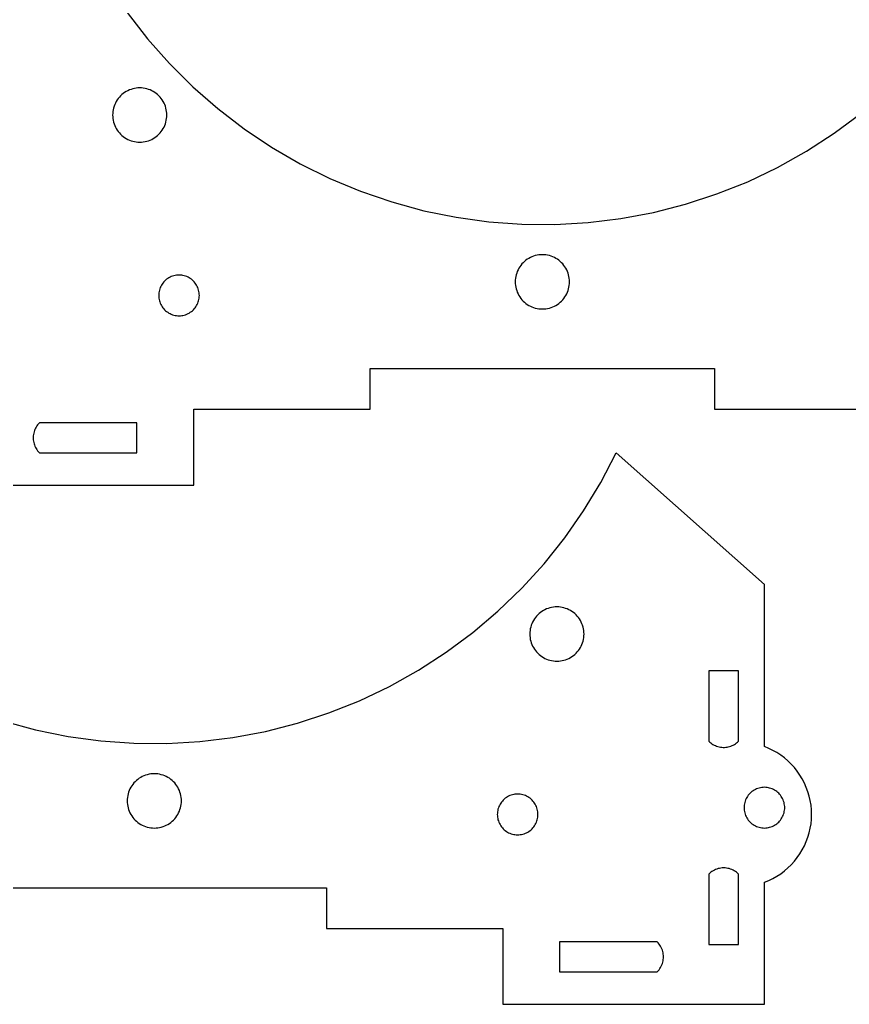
# Model space of a CAD drawing. Extents: x -403 to 403, y -278 to 278.
# Drawn here: x 60.1 to 121.3, y -182.4 to -109.8 of the extents above; entities that cross this region are included whole.
import ezdxf

# ---------------------------------------------------------------- set-up
doc = ezdxf.new("R2010")
doc.units = 0
doc.layers.get('0').update_dxf_attribs({"linetype": 'CONTINUOUS'})

msp = doc.modelspace()

# ---------------------------------------------------------------- linework, layer by layer
for p, q in [((68.019, -109.314), (69.513, -111.245)), ((69.513, -111.245), (71.128, -113.075)), ((71.128, -113.075), (72.858, -114.798)), ((67.617, -115.37), (67.521, -115.459)), ((67.718, -115.287), (67.617, -115.37)), ((67.824, -115.211), (67.718, -115.287)), ((67.936, -115.142), (67.824, -115.211)), ((68.051, -115.08), (67.936, -115.142)), ((68.17, -115.026), (68.051, -115.08)), ((68.293, -114.98), (68.17, -115.026)), ((68.418, -114.942), (68.293, -114.98)), ((68.545, -114.912), (68.418, -114.942)), ((68.674, -114.891), (68.545, -114.912)), ((68.805, -114.878), (68.674, -114.891)), ((68.936, -114.874), (68.805, -114.878)), ((69.066, -114.878), (68.936, -114.874)), ((69.197, -114.891), (69.066, -114.878)), ((69.326, -114.912), (69.197, -114.891)), ((69.453, -114.942), (69.326, -114.912)), ((69.578, -114.98), (69.453, -114.942)), ((69.701, -115.026), (69.578, -114.98)), ((69.82, -115.08), (69.701, -115.026)), ((69.936, -115.142), (69.82, -115.08)), ((70.047, -115.211), (69.936, -115.142)), ((70.153, -115.287), (70.047, -115.211)), ((70.254, -115.37), (70.153, -115.287)), ((70.35, -115.459), (70.254, -115.37)), ((72.858, -114.798), (74.696, -116.405)), ((67.088, -116.108), (67.042, -116.231)), ((67.142, -115.989), (67.088, -116.108)), ((67.203, -115.874), (67.142, -115.989)), ((67.273, -115.762), (67.203, -115.874)), ((67.349, -115.656), (67.273, -115.762)), ((67.432, -115.555), (67.349, -115.656)), ((67.521, -115.459), (67.432, -115.555)), ((70.439, -115.555), (70.35, -115.459)), ((70.522, -115.656), (70.439, -115.555)), ((70.598, -115.762), (70.522, -115.656)), ((70.668, -115.874), (70.598, -115.762)), ((70.729, -115.989), (70.668, -115.874)), ((70.783, -116.108), (70.729, -115.989)), ((70.829, -116.231), (70.783, -116.108)), ((66.94, -116.743), (66.936, -116.874)), ((66.936, -116.874), (66.94, -117.004)), ((66.953, -116.613), (66.94, -116.743)), ((66.974, -116.483), (66.953, -116.613)), ((67.004, -116.356), (66.974, -116.483)), ((67.042, -116.231), (67.004, -116.356)), ((70.867, -116.356), (70.829, -116.231)), ((70.897, -116.483), (70.867, -116.356)), ((70.918, -116.613), (70.897, -116.483)), ((70.931, -116.743), (70.918, -116.613)), ((70.936, -116.874), (70.931, -116.743)), ((70.931, -117.004), (70.936, -116.874)), ((74.696, -116.405), (76.634, -117.89)), ((120.163, -118.222), (122.123, -116.767)), ((66.94, -117.004), (66.953, -117.135)), ((66.953, -117.135), (66.974, -117.264)), ((66.974, -117.264), (67.004, -117.391)), ((67.004, -117.391), (67.042, -117.516)), ((67.042, -117.516), (67.088, -117.639)), ((70.783, -117.639), (70.829, -117.516)), ((70.829, -117.516), (70.867, -117.391)), ((70.867, -117.391), (70.897, -117.264)), ((70.897, -117.264), (70.918, -117.135)), ((70.918, -117.135), (70.931, -117.004)), ((67.088, -117.639), (67.142, -117.758)), ((67.142, -117.758), (67.203, -117.874)), ((67.203, -117.874), (67.273, -117.985)), ((67.273, -117.985), (67.349, -118.091)), ((67.349, -118.091), (67.432, -118.192)), ((67.432, -118.192), (67.521, -118.288)), ((67.521, -118.288), (67.617, -118.377)), ((70.254, -118.377), (70.35, -118.288)), ((70.35, -118.288), (70.439, -118.192)), ((70.439, -118.192), (70.522, -118.091)), ((70.522, -118.091), (70.598, -117.985)), ((70.598, -117.985), (70.668, -117.874)), ((70.668, -117.874), (70.729, -117.758)), ((70.729, -117.758), (70.783, -117.639)), ((76.634, -117.89), (78.663, -119.246)), ((118.113, -119.547), (120.163, -118.222)), ((67.617, -118.377), (67.718, -118.46)), ((67.718, -118.46), (67.824, -118.537)), ((67.824, -118.537), (67.936, -118.606)), ((67.936, -118.606), (68.051, -118.667)), ((68.051, -118.667), (68.17, -118.721)), ((68.17, -118.721), (68.293, -118.767)), ((68.293, -118.767), (68.418, -118.805)), ((68.418, -118.805), (68.545, -118.835)), ((68.545, -118.835), (68.674, -118.856)), ((68.674, -118.856), (68.805, -118.869)), ((68.805, -118.869), (68.936, -118.874)), ((68.936, -118.874), (69.066, -118.869)), ((69.066, -118.869), (69.197, -118.856)), ((69.197, -118.856), (69.326, -118.835)), ((69.326, -118.835), (69.453, -118.805)), ((69.453, -118.805), (69.578, -118.767)), ((69.578, -118.767), (69.701, -118.721)), ((69.701, -118.721), (69.82, -118.667)), ((69.82, -118.667), (69.936, -118.606)), ((69.936, -118.606), (70.047, -118.537)), ((70.047, -118.537), (70.153, -118.46)), ((70.153, -118.46), (70.254, -118.377)), ((78.663, -119.246), (80.776, -120.469)), ((115.982, -120.738), (118.113, -119.547)), ((80.776, -120.469), (82.963, -121.553)), ((113.778, -121.788), (115.982, -120.738)), ((82.963, -121.553), (85.216, -122.493)), ((111.511, -122.694), (113.778, -121.788)), ((85.216, -122.493), (87.525, -123.286)), ((109.191, -123.451), (111.511, -122.694)), ((87.525, -123.286), (89.88, -123.928)), ((89.88, -123.928), (92.272, -124.417)), ((104.427, -124.509), (106.826, -124.057)), ((106.826, -124.057), (109.191, -123.451)), ((92.272, -124.417), (94.691, -124.75)), ((94.691, -124.75), (97.125, -124.926)), ((99.566, -124.945), (102.004, -124.806)), ((102.004, -124.806), (104.427, -124.509)), ((97.125, -124.926), (99.566, -124.945)), ((97.22, -127.761), (97.13, -127.856)), ((97.315, -127.671), (97.22, -127.761)), ((97.416, -127.588), (97.315, -127.671)), ((97.523, -127.512), (97.416, -127.588)), ((97.634, -127.443), (97.523, -127.512)), ((97.749, -127.381), (97.634, -127.443)), ((97.869, -127.327), (97.749, -127.381)), ((97.991, -127.281), (97.869, -127.327)), ((98.116, -127.243), (97.991, -127.281)), ((98.244, -127.214), (98.116, -127.243)), ((98.373, -127.192), (98.244, -127.214)), ((98.503, -127.179), (98.373, -127.192)), ((98.634, -127.175), (98.503, -127.179)), ((98.765, -127.179), (98.634, -127.175)), ((98.895, -127.192), (98.765, -127.179)), ((99.024, -127.214), (98.895, -127.192)), ((99.152, -127.243), (99.024, -127.214)), ((99.277, -127.281), (99.152, -127.243)), ((99.399, -127.327), (99.277, -127.281)), ((99.519, -127.381), (99.399, -127.327)), ((99.634, -127.443), (99.519, -127.381)), ((99.745, -127.512), (99.634, -127.443)), ((99.852, -127.588), (99.745, -127.512)), ((99.953, -127.671), (99.852, -127.588)), ((100.048, -127.761), (99.953, -127.671)), ((100.138, -127.856), (100.048, -127.761)), ((96.786, -128.41), (96.74, -128.532)), ((96.84, -128.291), (96.786, -128.41)), ((96.902, -128.175), (96.84, -128.291)), ((96.971, -128.064), (96.902, -128.175)), ((97.047, -127.958), (96.971, -128.064)), ((97.13, -127.856), (97.047, -127.958)), ((100.221, -127.958), (100.138, -127.856)), ((100.297, -128.064), (100.221, -127.958)), ((100.366, -128.175), (100.297, -128.064)), ((100.428, -128.291), (100.366, -128.175)), ((100.482, -128.41), (100.428, -128.291)), ((100.528, -128.532), (100.482, -128.41)), ((70.706, -129.186), (70.644, -129.262)), ((70.773, -129.114), (70.706, -129.186)), ((70.845, -129.047), (70.773, -129.114)), ((70.921, -128.985), (70.845, -129.047)), ((71.001, -128.928), (70.921, -128.985)), ((71.084, -128.876), (71.001, -128.928)), ((71.171, -128.83), (71.084, -128.876)), ((71.26, -128.789), (71.171, -128.83)), ((71.352, -128.755), (71.26, -128.789)), ((71.446, -128.726), (71.352, -128.755)), ((71.541, -128.704), (71.446, -128.726)), ((71.638, -128.688), (71.541, -128.704)), ((71.736, -128.678), (71.638, -128.688)), ((71.834, -128.675), (71.736, -128.678)), ((71.932, -128.678), (71.834, -128.675)), ((72.03, -128.688), (71.932, -128.678)), ((72.127, -128.704), (72.03, -128.688)), ((72.222, -128.726), (72.127, -128.704)), ((72.316, -128.755), (72.222, -128.726)), ((72.408, -128.789), (72.316, -128.755)), ((72.497, -128.83), (72.408, -128.789)), ((72.584, -128.876), (72.497, -128.83)), ((72.667, -128.928), (72.584, -128.876)), ((72.747, -128.985), (72.667, -128.928)), ((72.823, -129.047), (72.747, -128.985)), ((72.895, -129.114), (72.823, -129.047)), ((72.962, -129.186), (72.895, -129.114)), ((73.024, -129.262), (72.962, -129.186)), ((96.638, -129.044), (96.634, -129.175)), ((96.634, -129.175), (96.638, -129.306)), ((96.651, -128.914), (96.638, -129.044)), ((96.672, -128.785), (96.651, -128.914)), ((96.702, -128.657), (96.672, -128.785)), ((96.74, -128.532), (96.702, -128.657)), ((100.566, -128.657), (100.528, -128.532)), ((100.596, -128.785), (100.566, -128.657)), ((100.617, -128.914), (100.596, -128.785)), ((100.63, -129.044), (100.617, -128.914)), ((100.634, -129.175), (100.63, -129.044)), ((100.63, -129.306), (100.634, -129.175)), ((70.363, -129.882), (70.347, -129.979)), ((70.385, -129.787), (70.363, -129.882)), ((70.414, -129.693), (70.385, -129.787)), ((70.448, -129.601), (70.414, -129.693)), ((70.489, -129.512), (70.448, -129.601)), ((70.535, -129.425), (70.489, -129.512)), ((70.587, -129.342), (70.535, -129.425)), ((70.644, -129.262), (70.587, -129.342)), ((73.081, -129.342), (73.024, -129.262)), ((73.133, -129.425), (73.081, -129.342)), ((73.179, -129.512), (73.133, -129.425)), ((73.22, -129.601), (73.179, -129.512)), ((73.254, -129.693), (73.22, -129.601)), ((73.283, -129.787), (73.254, -129.693)), ((73.305, -129.882), (73.283, -129.787)), ((73.321, -129.979), (73.305, -129.882)), ((96.638, -129.306), (96.651, -129.436)), ((96.651, -129.436), (96.672, -129.565)), ((96.672, -129.565), (96.702, -129.693)), ((96.702, -129.693), (96.74, -129.818)), ((96.74, -129.818), (96.786, -129.94)), ((96.786, -129.94), (96.84, -130.06)), ((100.428, -130.06), (100.482, -129.94)), ((100.482, -129.94), (100.528, -129.818)), ((100.528, -129.818), (100.566, -129.693)), ((100.566, -129.693), (100.596, -129.565)), ((100.596, -129.565), (100.617, -129.436)), ((100.617, -129.436), (100.63, -129.306)), ((70.337, -130.077), (70.334, -130.175)), ((70.334, -130.175), (70.337, -130.273)), ((70.347, -129.979), (70.337, -130.077)), ((70.337, -130.273), (70.347, -130.371)), ((70.347, -130.371), (70.363, -130.468)), ((70.363, -130.468), (70.385, -130.563)), ((70.385, -130.563), (70.414, -130.657)), ((70.414, -130.657), (70.448, -130.749)), ((73.22, -130.749), (73.254, -130.657)), ((73.254, -130.657), (73.283, -130.563)), ((73.283, -130.563), (73.305, -130.468)), ((73.305, -130.468), (73.321, -130.371)), ((73.331, -130.077), (73.321, -129.979)), ((73.321, -130.371), (73.331, -130.273)), ((73.334, -130.175), (73.331, -130.077)), ((73.331, -130.273), (73.334, -130.175)), ((96.84, -130.06), (96.902, -130.175)), ((96.902, -130.175), (96.971, -130.286)), ((96.971, -130.286), (97.047, -130.393)), ((97.047, -130.393), (97.13, -130.494)), ((97.13, -130.494), (97.22, -130.589)), ((97.22, -130.589), (97.315, -130.679)), ((97.315, -130.679), (97.416, -130.762)), ((99.852, -130.762), (99.953, -130.679)), ((99.953, -130.679), (100.048, -130.589)), ((100.048, -130.589), (100.138, -130.494)), ((100.138, -130.494), (100.221, -130.393)), ((100.221, -130.393), (100.297, -130.286)), ((100.297, -130.286), (100.366, -130.175)), ((100.366, -130.175), (100.428, -130.06)), ((70.448, -130.749), (70.489, -130.839)), ((70.489, -130.839), (70.535, -130.925)), ((70.535, -130.925), (70.587, -131.008)), ((70.587, -131.008), (70.644, -131.088)), ((70.644, -131.088), (70.706, -131.164)), ((70.706, -131.164), (70.773, -131.236)), ((70.773, -131.236), (70.845, -131.303)), ((70.845, -131.303), (70.921, -131.365)), ((70.921, -131.365), (71.001, -131.422)), ((72.667, -131.422), (72.747, -131.365)), ((72.747, -131.365), (72.823, -131.303)), ((72.823, -131.303), (72.895, -131.236)), ((72.895, -131.236), (72.962, -131.164)), ((72.962, -131.164), (73.024, -131.088)), ((73.024, -131.088), (73.081, -131.008)), ((73.081, -131.008), (73.133, -130.925)), ((73.133, -130.925), (73.179, -130.839)), ((73.179, -130.839), (73.22, -130.749)), ((97.416, -130.762), (97.523, -130.838)), ((97.523, -130.838), (97.634, -130.907)), ((97.634, -130.907), (97.749, -130.969)), ((97.749, -130.969), (97.869, -131.023)), ((97.869, -131.023), (97.991, -131.069)), ((97.991, -131.069), (98.116, -131.107)), ((98.116, -131.107), (98.244, -131.137)), ((98.244, -131.137), (98.373, -131.158)), ((98.373, -131.158), (98.503, -131.171)), ((98.503, -131.171), (98.634, -131.175)), ((98.634, -131.175), (98.765, -131.171)), ((98.765, -131.171), (98.895, -131.158)), ((98.895, -131.158), (99.024, -131.137)), ((99.024, -131.137), (99.152, -131.107)), ((99.152, -131.107), (99.277, -131.069)), ((99.277, -131.069), (99.399, -131.023)), ((99.399, -131.023), (99.519, -130.969)), ((99.519, -130.969), (99.634, -130.907)), ((99.634, -130.907), (99.745, -130.838)), ((99.745, -130.838), (99.852, -130.762)), ((71.001, -131.422), (71.084, -131.474)), ((71.084, -131.474), (71.171, -131.52)), ((71.171, -131.52), (71.26, -131.561)), ((71.26, -131.561), (71.352, -131.595)), ((71.352, -131.595), (71.446, -131.624)), ((71.446, -131.624), (71.541, -131.646)), ((71.541, -131.646), (71.638, -131.662)), ((71.638, -131.662), (71.736, -131.672)), ((71.736, -131.672), (71.834, -131.675)), ((71.834, -131.675), (71.932, -131.672)), ((71.932, -131.672), (72.03, -131.662)), ((72.03, -131.662), (72.127, -131.646)), ((72.127, -131.646), (72.222, -131.624)), ((72.222, -131.624), (72.316, -131.595)), ((72.316, -131.595), (72.408, -131.561)), ((72.408, -131.561), (72.497, -131.52)), ((72.497, -131.52), (72.584, -131.474)), ((72.584, -131.474), (72.667, -131.422)), ((85.934, -135.575), (111.334, -135.575)), ((85.934, -138.575), (85.934, -135.575)), ((111.334, -135.575), (111.334, -138.575)), ((72.934, -138.575), (85.934, -138.575)), ((72.934, -144.175), (72.934, -138.575)), ((111.334, -138.575), (124.334, -138.575)), ((61.206, -140.057), (61.17, -140.148)), ((61.248, -139.969), (61.206, -140.057)), ((61.295, -139.883), (61.248, -139.969)), ((61.347, -139.801), (61.295, -139.883)), ((61.405, -139.722), (61.347, -139.801)), ((61.467, -139.646), (61.405, -139.722)), ((61.534, -139.575), (61.467, -139.646)), ((68.734, -139.575), (61.534, -139.575)), ((68.734, -141.775), (68.734, -139.575)), ((61.085, -140.529), (61.079, -140.626)), ((61.079, -140.626), (61.079, -140.724)), ((61.079, -140.724), (61.085, -140.821)), ((61.098, -140.432), (61.085, -140.529)), ((61.085, -140.821), (61.098, -140.918)), ((61.116, -140.336), (61.098, -140.432)), ((61.14, -140.241), (61.116, -140.336)), ((61.17, -140.148), (61.14, -140.241)), ((61.098, -140.918), (61.116, -141.014)), ((61.116, -141.014), (61.14, -141.109)), ((61.14, -141.109), (61.17, -141.202)), ((61.17, -141.202), (61.206, -141.293)), ((61.206, -141.293), (61.248, -141.381)), ((61.248, -141.381), (61.295, -141.467)), ((61.295, -141.467), (61.347, -141.549)), ((61.347, -141.549), (61.405, -141.629)), ((61.405, -141.629), (61.467, -141.704)), ((61.467, -141.704), (61.534, -141.775)), ((61.534, -141.775), (68.734, -141.775)), ((102.945, -143.96), (104.072, -141.794)), ((115.01, -151.493), (104.072, -141.794)), ((53.634, -144.175), (72.934, -144.175)), ((101.68, -146.048), (102.945, -143.96)), ((100.284, -148.05), (101.68, -146.048)), ((98.761, -149.958), (100.284, -148.05)), ((97.118, -151.764), (98.761, -149.958)), ((115.01, -163.447), (115.01, -151.493)), ((95.362, -153.459), (97.118, -151.764)), ((99.319, -153.184), (99.191, -153.213)), ((99.448, -153.162), (99.319, -153.184)), ((99.578, -153.149), (99.448, -153.162)), ((99.709, -153.145), (99.578, -153.149)), ((99.84, -153.149), (99.709, -153.145)), ((99.97, -153.162), (99.84, -153.149)), ((100.099, -153.184), (99.97, -153.162)), ((100.227, -153.213), (100.099, -153.184)), ((93.5, -155.038), (95.362, -153.459)), ((98.205, -153.827), (98.122, -153.928)), ((98.295, -153.731), (98.205, -153.827)), ((98.39, -153.642), (98.295, -153.731)), ((98.491, -153.558), (98.39, -153.642)), ((98.598, -153.482), (98.491, -153.558)), ((98.709, -153.413), (98.598, -153.482)), ((98.824, -153.351), (98.709, -153.413)), ((98.944, -153.297), (98.824, -153.351)), ((99.066, -153.251), (98.944, -153.297)), ((99.191, -153.213), (99.066, -153.251)), ((100.352, -153.251), (100.227, -153.213)), ((100.474, -153.297), (100.352, -153.251)), ((100.594, -153.351), (100.474, -153.297)), ((100.709, -153.413), (100.594, -153.351)), ((100.82, -153.482), (100.709, -153.413)), ((100.927, -153.558), (100.82, -153.482)), ((101.028, -153.642), (100.927, -153.558)), ((101.123, -153.731), (101.028, -153.642)), ((101.213, -153.827), (101.123, -153.731)), ((101.296, -153.928), (101.213, -153.827)), ((97.777, -154.628), (97.747, -154.755)), ((97.815, -154.502), (97.777, -154.628)), ((97.861, -154.38), (97.815, -154.502)), ((97.915, -154.261), (97.861, -154.38)), ((97.977, -154.145), (97.915, -154.261)), ((98.046, -154.034), (97.977, -154.145)), ((98.122, -153.928), (98.046, -154.034)), ((101.372, -154.034), (101.296, -153.928)), ((101.441, -154.145), (101.372, -154.034)), ((101.503, -154.261), (101.441, -154.145)), ((101.557, -154.38), (101.503, -154.261)), ((101.603, -154.502), (101.557, -154.38)), ((101.641, -154.628), (101.603, -154.502)), ((101.671, -154.755), (101.641, -154.628)), ((91.54, -156.493), (93.5, -155.038)), ((97.713, -155.014), (97.709, -155.145)), ((97.709, -155.145), (97.713, -155.276)), ((97.726, -154.884), (97.713, -155.014)), ((97.713, -155.276), (97.726, -155.406)), ((97.747, -154.755), (97.726, -154.884)), ((101.692, -154.884), (101.671, -154.755)), ((101.705, -155.014), (101.692, -154.884)), ((101.692, -155.406), (101.705, -155.276)), ((101.709, -155.145), (101.705, -155.014)), ((101.705, -155.276), (101.709, -155.145)), ((97.726, -155.406), (97.747, -155.535)), ((97.747, -155.535), (97.777, -155.663)), ((97.777, -155.663), (97.815, -155.788)), ((97.815, -155.788), (97.861, -155.911)), ((97.861, -155.911), (97.915, -156.03)), ((97.915, -156.03), (97.977, -156.145)), ((101.441, -156.145), (101.503, -156.03)), ((101.503, -156.03), (101.557, -155.911)), ((101.557, -155.911), (101.603, -155.788)), ((101.603, -155.788), (101.641, -155.663)), ((101.641, -155.663), (101.671, -155.535)), ((101.671, -155.535), (101.692, -155.406)), ((89.49, -157.819), (91.54, -156.493)), ((97.977, -156.145), (98.046, -156.256)), ((98.046, -156.256), (98.122, -156.363)), ((98.122, -156.363), (98.205, -156.464)), ((98.205, -156.464), (98.295, -156.559)), ((98.295, -156.559), (98.39, -156.649)), ((98.39, -156.649), (98.491, -156.732)), ((98.491, -156.732), (98.598, -156.808)), ((98.598, -156.808), (98.709, -156.877)), ((100.709, -156.877), (100.82, -156.808)), ((100.82, -156.808), (100.927, -156.732)), ((100.927, -156.732), (101.028, -156.649)), ((101.028, -156.649), (101.123, -156.559)), ((101.123, -156.559), (101.213, -156.464)), ((101.213, -156.464), (101.296, -156.363)), ((101.296, -156.363), (101.372, -156.256)), ((101.372, -156.256), (101.441, -156.145)), ((98.709, -156.877), (98.824, -156.939)), ((98.824, -156.939), (98.944, -156.993)), ((98.944, -156.993), (99.066, -157.039)), ((99.066, -157.039), (99.191, -157.077)), ((99.191, -157.077), (99.319, -157.107)), ((99.319, -157.107), (99.448, -157.128)), ((99.448, -157.128), (99.578, -157.141)), ((99.578, -157.141), (99.709, -157.145)), ((99.709, -157.145), (99.84, -157.141)), ((99.84, -157.141), (99.97, -157.128)), ((99.97, -157.128), (100.099, -157.107)), ((100.099, -157.107), (100.227, -157.077)), ((100.227, -157.077), (100.352, -157.039)), ((100.352, -157.039), (100.474, -156.993)), ((100.474, -156.993), (100.594, -156.939)), ((100.594, -156.939), (100.709, -156.877)), ((87.359, -159.009), (89.49, -157.819)), ((113.11, -157.847), (110.91, -157.847)), ((110.91, -157.847), (110.91, -163.047)), ((113.11, -163.047), (113.11, -157.847)), ((85.155, -160.06), (87.359, -159.009)), ((82.888, -160.965), (85.155, -160.06)), ((80.567, -161.723), (82.888, -160.965)), ((58.902, -161.558), (61.257, -162.2)), ((78.202, -162.329), (80.567, -161.723)), ((61.257, -162.2), (63.649, -162.688)), ((75.803, -162.781), (78.202, -162.329)), ((63.649, -162.688), (66.067, -163.021)), ((66.067, -163.021), (68.502, -163.198)), ((68.502, -163.198), (70.943, -163.216)), ((70.943, -163.216), (73.38, -163.077)), ((73.38, -163.077), (75.803, -162.781)), ((110.91, -163.047), (110.982, -163.114)), ((110.982, -163.114), (111.057, -163.176)), ((111.057, -163.176), (111.136, -163.233)), ((111.136, -163.233), (111.219, -163.286)), ((111.219, -163.286), (111.304, -163.333)), ((111.304, -163.333), (111.393, -163.374)), ((112.628, -163.374), (112.717, -163.333)), ((112.717, -163.333), (112.802, -163.286)), ((112.802, -163.286), (112.885, -163.233)), ((112.885, -163.233), (112.964, -163.176)), ((112.964, -163.176), (113.039, -163.114)), ((113.039, -163.114), (113.11, -163.047)), ((111.393, -163.374), (111.484, -163.41)), ((111.484, -163.41), (111.576, -163.441)), ((111.576, -163.441), (111.671, -163.465)), ((111.671, -163.465), (111.767, -163.483)), ((111.767, -163.483), (111.864, -163.495)), ((111.864, -163.495), (111.962, -163.502)), ((111.962, -163.502), (112.059, -163.502)), ((112.059, -163.502), (112.157, -163.495)), ((112.157, -163.495), (112.254, -163.483)), ((112.254, -163.483), (112.35, -163.465)), ((112.35, -163.465), (112.445, -163.441)), ((112.445, -163.441), (112.537, -163.41)), ((112.537, -163.41), (112.628, -163.374)), ((115.327, -163.575), (115.01, -163.447)), ((115.634, -163.724), (115.327, -163.575)), ((115.931, -163.891), (115.634, -163.724)), ((116.217, -164.078), (115.931, -163.891)), ((116.491, -164.282), (116.217, -164.078)), ((116.75, -164.504), (116.491, -164.282)), ((116.995, -164.741), (116.75, -164.504)), ((117.225, -164.994), (116.995, -164.741)), ((69.493, -165.515), (69.368, -165.553)), ((69.62, -165.485), (69.493, -165.515)), ((69.749, -165.464), (69.62, -165.485)), ((69.88, -165.451), (69.749, -165.464)), ((70.01, -165.447), (69.88, -165.451)), ((70.141, -165.451), (70.01, -165.447)), ((70.272, -165.464), (70.141, -165.451)), ((70.401, -165.485), (70.272, -165.464)), ((70.528, -165.515), (70.401, -165.485)), ((70.653, -165.553), (70.528, -165.515)), ((117.437, -165.261), (117.225, -164.994)), ((117.633, -165.541), (117.437, -165.261)), ((68.424, -166.229), (68.348, -166.336)), ((68.507, -166.128), (68.424, -166.229)), ((68.596, -166.033), (68.507, -166.128)), ((68.692, -165.943), (68.596, -166.033)), ((68.793, -165.86), (68.692, -165.943)), ((68.899, -165.784), (68.793, -165.86)), ((69.01, -165.715), (68.899, -165.784)), ((69.126, -165.653), (69.01, -165.715)), ((69.245, -165.599), (69.126, -165.653)), ((69.368, -165.553), (69.245, -165.599)), ((70.776, -165.599), (70.653, -165.553)), ((70.895, -165.653), (70.776, -165.599)), ((71.01, -165.715), (70.895, -165.653)), ((71.122, -165.784), (71.01, -165.715)), ((71.228, -165.86), (71.122, -165.784)), ((71.329, -165.943), (71.228, -165.86)), ((71.425, -166.033), (71.329, -165.943)), ((71.514, -166.128), (71.425, -166.033)), ((71.597, -166.229), (71.514, -166.128)), ((71.673, -166.336), (71.597, -166.229)), ((117.809, -165.833), (117.633, -165.541)), ((117.967, -166.136), (117.809, -165.833)), ((118.105, -166.448), (117.967, -166.136)), ((68.079, -166.929), (68.049, -167.057)), ((68.117, -166.804), (68.079, -166.929)), ((68.163, -166.681), (68.117, -166.804)), ((68.217, -166.562), (68.163, -166.681)), ((68.278, -166.447), (68.217, -166.562)), ((68.348, -166.336), (68.278, -166.447)), ((71.743, -166.447), (71.673, -166.336)), ((71.804, -166.562), (71.743, -166.447)), ((71.858, -166.681), (71.804, -166.562)), ((71.904, -166.804), (71.858, -166.681)), ((71.942, -166.929), (71.904, -166.804)), ((71.972, -167.057), (71.942, -166.929)), ((96.518, -166.976), (96.422, -166.998)), ((96.615, -166.96), (96.518, -166.976)), ((96.712, -166.95), (96.615, -166.96)), ((96.81, -166.947), (96.712, -166.95)), ((96.909, -166.95), (96.81, -166.947)), ((97.006, -166.96), (96.909, -166.95)), ((97.103, -166.976), (97.006, -166.96)), ((97.199, -166.998), (97.103, -166.976)), ((113.883, -166.958), (113.82, -167.034)), ((113.95, -166.886), (113.883, -166.958)), ((114.021, -166.819), (113.95, -166.886)), ((114.097, -166.757), (114.021, -166.819)), ((114.177, -166.7), (114.097, -166.757)), ((114.26, -166.648), (114.177, -166.7)), ((114.347, -166.601), (114.26, -166.648)), ((114.436, -166.561), (114.347, -166.601)), ((114.528, -166.526), (114.436, -166.561)), ((114.622, -166.498), (114.528, -166.526)), ((114.718, -166.476), (114.622, -166.498)), ((114.815, -166.46), (114.718, -166.476)), ((114.912, -166.45), (114.815, -166.46)), ((115.01, -166.447), (114.912, -166.45)), ((115.109, -166.45), (115.01, -166.447)), ((115.206, -166.46), (115.109, -166.45)), ((115.303, -166.476), (115.206, -166.46)), ((115.399, -166.498), (115.303, -166.476)), ((115.493, -166.526), (115.399, -166.498)), ((115.585, -166.561), (115.493, -166.526)), ((115.674, -166.601), (115.585, -166.561)), ((115.76, -166.648), (115.674, -166.601)), ((115.844, -166.7), (115.76, -166.648)), ((115.924, -166.757), (115.844, -166.7)), ((116, -166.819), (115.924, -166.757)), ((116.071, -166.886), (116, -166.819)), ((116.138, -166.958), (116.071, -166.886)), ((116.201, -167.034), (116.138, -166.958)), ((118.223, -166.769), (118.105, -166.448)), ((118.32, -167.096), (118.223, -166.769)), ((68.015, -167.316), (68.01, -167.447)), ((68.01, -167.447), (68.015, -167.578)), ((68.028, -167.186), (68.015, -167.316)), ((68.015, -167.578), (68.028, -167.708)), ((68.049, -167.057), (68.028, -167.186)), ((68.028, -167.708), (68.049, -167.837)), ((71.993, -167.186), (71.972, -167.057)), ((71.972, -167.837), (71.993, -167.708)), ((72.006, -167.316), (71.993, -167.186)), ((71.993, -167.708), (72.006, -167.578)), ((72.01, -167.447), (72.006, -167.316)), ((72.006, -167.578), (72.01, -167.447)), ((95.511, -167.697), (95.465, -167.783)), ((95.563, -167.613), (95.511, -167.697)), ((95.62, -167.534), (95.563, -167.613)), ((95.683, -167.458), (95.62, -167.534)), ((95.75, -167.386), (95.683, -167.458)), ((95.821, -167.319), (95.75, -167.386)), ((95.897, -167.257), (95.821, -167.319)), ((95.977, -167.2), (95.897, -167.257)), ((96.06, -167.148), (95.977, -167.2)), ((96.147, -167.101), (96.06, -167.148)), ((96.236, -167.061), (96.147, -167.101)), ((96.328, -167.026), (96.236, -167.061)), ((96.422, -166.998), (96.328, -167.026)), ((97.293, -167.026), (97.199, -166.998)), ((97.385, -167.061), (97.293, -167.026)), ((97.474, -167.101), (97.385, -167.061)), ((97.56, -167.148), (97.474, -167.101)), ((97.644, -167.2), (97.56, -167.148)), ((97.724, -167.257), (97.644, -167.2)), ((97.8, -167.319), (97.724, -167.257)), ((97.871, -167.386), (97.8, -167.319)), ((97.938, -167.458), (97.871, -167.386)), ((98.001, -167.534), (97.938, -167.458)), ((98.058, -167.613), (98.001, -167.534)), ((98.11, -167.697), (98.058, -167.613)), ((98.156, -167.783), (98.11, -167.697)), ((113.539, -167.654), (113.523, -167.751)), ((113.562, -167.558), (113.539, -167.654)), ((113.59, -167.465), (113.562, -167.558)), ((113.625, -167.373), (113.59, -167.465)), ((113.665, -167.283), (113.625, -167.373)), ((113.711, -167.197), (113.665, -167.283)), ((113.763, -167.113), (113.711, -167.197)), ((113.82, -167.034), (113.763, -167.113)), ((116.258, -167.113), (116.201, -167.034)), ((116.31, -167.197), (116.258, -167.113)), ((116.356, -167.283), (116.31, -167.197)), ((116.396, -167.373), (116.356, -167.283)), ((116.431, -167.465), (116.396, -167.373)), ((116.459, -167.558), (116.431, -167.465)), ((116.482, -167.654), (116.459, -167.558)), ((116.498, -167.751), (116.482, -167.654)), ((118.396, -167.429), (118.32, -167.096)), ((118.45, -167.766), (118.396, -167.429)), ((68.049, -167.837), (68.079, -167.964)), ((68.079, -167.964), (68.117, -168.09)), ((68.117, -168.09), (68.163, -168.212)), ((68.163, -168.212), (68.217, -168.331)), ((68.217, -168.331), (68.278, -168.447)), ((71.743, -168.447), (71.804, -168.331)), ((71.804, -168.331), (71.858, -168.212)), ((71.858, -168.212), (71.904, -168.09)), ((71.904, -168.09), (71.942, -167.964)), ((71.942, -167.964), (71.972, -167.837)), ((95.314, -168.349), (95.31, -168.447)), ((95.323, -168.251), (95.314, -168.349)), ((95.339, -168.154), (95.323, -168.251)), ((95.362, -168.058), (95.339, -168.154)), ((95.39, -167.965), (95.362, -168.058)), ((95.425, -167.873), (95.39, -167.965)), ((95.465, -167.783), (95.425, -167.873)), ((98.196, -167.873), (98.156, -167.783)), ((98.231, -167.965), (98.196, -167.873)), ((98.259, -168.058), (98.231, -167.965)), ((98.282, -168.154), (98.259, -168.058)), ((98.298, -168.251), (98.282, -168.154)), ((98.307, -168.349), (98.298, -168.251)), ((98.31, -168.447), (98.307, -168.349)), ((113.514, -167.849), (113.51, -167.947)), ((113.51, -167.947), (113.514, -168.045)), ((113.523, -167.751), (113.514, -167.849)), ((113.514, -168.045), (113.523, -168.143)), ((113.523, -168.143), (113.539, -168.239)), ((113.539, -168.239), (113.562, -168.335)), ((113.562, -168.335), (113.59, -168.429)), ((113.59, -168.429), (113.625, -168.521)), ((116.396, -168.521), (116.431, -168.429)), ((116.431, -168.429), (116.459, -168.335)), ((116.459, -168.335), (116.482, -168.239)), ((116.482, -168.239), (116.498, -168.143)), ((116.507, -167.849), (116.498, -167.751)), ((116.498, -168.143), (116.507, -168.045)), ((116.51, -167.947), (116.507, -167.849)), ((116.507, -168.045), (116.51, -167.947)), ((118.483, -168.106), (118.45, -167.766)), ((118.494, -168.447), (118.483, -168.106)), ((68.278, -168.447), (68.348, -168.558)), ((68.348, -168.558), (68.424, -168.664)), ((68.424, -168.664), (68.507, -168.765)), ((68.507, -168.765), (68.596, -168.861)), ((68.596, -168.861), (68.692, -168.95)), ((68.692, -168.95), (68.793, -169.033)), ((68.793, -169.033), (68.899, -169.11)), ((68.899, -169.11), (69.01, -169.179)), ((71.01, -169.179), (71.122, -169.11)), ((71.122, -169.11), (71.228, -169.033)), ((71.228, -169.033), (71.329, -168.95)), ((71.329, -168.95), (71.425, -168.861)), ((71.425, -168.861), (71.514, -168.765)), ((71.514, -168.765), (71.597, -168.664)), ((71.597, -168.664), (71.673, -168.558)), ((71.673, -168.558), (71.743, -168.447)), ((95.31, -168.447), (95.314, -168.545)), ((95.314, -168.545), (95.323, -168.643)), ((95.323, -168.643), (95.339, -168.739)), ((95.339, -168.739), (95.362, -168.835)), ((95.362, -168.835), (95.39, -168.929)), ((95.39, -168.929), (95.425, -169.021)), ((95.425, -169.021), (95.465, -169.11)), ((95.465, -169.11), (95.511, -169.197)), ((98.11, -169.197), (98.156, -169.11)), ((98.156, -169.11), (98.196, -169.021)), ((98.196, -169.021), (98.231, -168.929)), ((98.231, -168.929), (98.259, -168.835)), ((98.259, -168.835), (98.282, -168.739)), ((98.282, -168.739), (98.298, -168.643)), ((98.298, -168.643), (98.307, -168.545)), ((98.307, -168.545), (98.31, -168.447)), ((113.625, -168.521), (113.665, -168.61)), ((113.665, -168.61), (113.711, -168.697)), ((113.711, -168.697), (113.763, -168.78)), ((113.763, -168.78), (113.82, -168.86)), ((113.82, -168.86), (113.883, -168.936)), ((113.883, -168.936), (113.95, -169.007)), ((113.95, -169.007), (114.021, -169.074)), ((114.021, -169.074), (114.097, -169.137)), ((114.097, -169.137), (114.177, -169.194)), ((115.844, -169.194), (115.924, -169.137)), ((115.924, -169.137), (116, -169.074)), ((116, -169.074), (116.071, -169.007)), ((116.071, -169.007), (116.138, -168.936)), ((116.138, -168.936), (116.201, -168.86)), ((116.201, -168.86), (116.258, -168.78)), ((116.258, -168.78), (116.31, -168.697)), ((116.31, -168.697), (116.356, -168.61)), ((116.356, -168.61), (116.396, -168.521)), ((118.396, -169.465), (118.45, -169.128)), ((118.45, -169.128), (118.483, -168.788)), ((118.483, -168.788), (118.494, -168.447)), ((69.01, -169.179), (69.126, -169.24)), ((69.126, -169.24), (69.245, -169.294)), ((69.245, -169.294), (69.368, -169.341)), ((69.368, -169.341), (69.493, -169.379)), ((69.493, -169.379), (69.62, -169.408)), ((69.62, -169.408), (69.749, -169.43)), ((69.749, -169.43), (69.88, -169.442)), ((69.88, -169.442), (70.01, -169.447)), ((70.01, -169.447), (70.141, -169.442)), ((70.141, -169.442), (70.272, -169.43)), ((70.272, -169.43), (70.401, -169.408)), ((70.401, -169.408), (70.528, -169.379)), ((70.528, -169.379), (70.653, -169.341)), ((70.653, -169.341), (70.776, -169.294)), ((70.776, -169.294), (70.895, -169.24)), ((70.895, -169.24), (71.01, -169.179)), ((95.511, -169.197), (95.563, -169.28)), ((95.563, -169.28), (95.62, -169.36)), ((95.62, -169.36), (95.683, -169.436)), ((95.683, -169.436), (95.75, -169.507)), ((95.75, -169.507), (95.821, -169.574)), ((95.821, -169.574), (95.897, -169.637)), ((95.897, -169.637), (95.977, -169.694)), ((95.977, -169.694), (96.06, -169.746)), ((96.06, -169.746), (96.147, -169.792)), ((96.147, -169.792), (96.236, -169.833)), ((96.236, -169.833), (96.328, -169.867)), ((96.328, -169.867), (96.422, -169.896)), ((97.199, -169.896), (97.293, -169.867)), ((97.293, -169.867), (97.385, -169.833)), ((97.385, -169.833), (97.474, -169.792)), ((97.474, -169.792), (97.56, -169.746)), ((97.56, -169.746), (97.644, -169.694)), ((97.644, -169.694), (97.724, -169.637)), ((97.724, -169.637), (97.8, -169.574)), ((97.8, -169.574), (97.871, -169.507)), ((97.871, -169.507), (97.938, -169.436)), ((97.938, -169.436), (98.001, -169.36)), ((98.001, -169.36), (98.058, -169.28)), ((98.058, -169.28), (98.11, -169.197)), ((114.177, -169.194), (114.26, -169.246)), ((114.26, -169.246), (114.347, -169.292)), ((114.347, -169.292), (114.436, -169.333)), ((114.436, -169.333), (114.528, -169.367)), ((114.528, -169.367), (114.622, -169.396)), ((114.622, -169.396), (114.718, -169.418)), ((114.718, -169.418), (114.815, -169.434)), ((114.815, -169.434), (114.912, -169.444)), ((114.912, -169.444), (115.01, -169.447)), ((115.01, -169.447), (115.109, -169.444)), ((115.109, -169.444), (115.206, -169.434)), ((115.206, -169.434), (115.303, -169.418)), ((115.303, -169.418), (115.399, -169.396)), ((115.399, -169.396), (115.493, -169.367)), ((115.493, -169.367), (115.585, -169.333)), ((115.585, -169.333), (115.674, -169.292)), ((115.674, -169.292), (115.76, -169.246)), ((115.76, -169.246), (115.844, -169.194)), ((118.223, -170.125), (118.32, -169.797)), ((118.32, -169.797), (118.396, -169.465)), ((96.422, -169.896), (96.518, -169.918)), ((96.518, -169.918), (96.615, -169.934)), ((96.615, -169.934), (96.712, -169.944)), ((96.712, -169.944), (96.81, -169.947)), ((96.81, -169.947), (96.909, -169.944)), ((96.909, -169.944), (97.006, -169.934)), ((97.006, -169.934), (97.103, -169.918)), ((97.103, -169.918), (97.199, -169.896)), ((117.967, -170.757), (118.105, -170.445)), ((118.105, -170.445), (118.223, -170.125)), ((117.633, -171.352), (117.809, -171.06)), ((117.809, -171.06), (117.967, -170.757)), ((116.995, -172.152), (117.225, -171.899)), ((117.225, -171.899), (117.437, -171.632)), ((117.437, -171.632), (117.633, -171.352)), ((110.985, -172.777), (110.91, -172.847)), ((111.063, -172.713), (110.985, -172.777)), ((111.146, -172.653), (111.063, -172.713)), ((111.233, -172.599), (111.146, -172.653)), ((111.322, -172.552), (111.233, -172.599)), ((111.415, -172.509), (111.322, -172.552)), ((111.51, -172.474), (111.415, -172.509)), ((111.608, -172.444), (111.51, -172.474)), ((111.707, -172.421), (111.608, -172.444)), ((111.807, -172.404), (111.707, -172.421)), ((111.909, -172.394), (111.807, -172.404)), ((112.01, -172.391), (111.909, -172.394)), ((112.112, -172.394), (112.01, -172.391)), ((112.214, -172.404), (112.112, -172.394)), ((112.314, -172.421), (112.214, -172.404)), ((112.413, -172.444), (112.314, -172.421)), ((112.511, -172.474), (112.413, -172.444)), ((112.606, -172.509), (112.511, -172.474)), ((112.699, -172.552), (112.606, -172.509)), ((112.788, -172.599), (112.699, -172.552)), ((112.875, -172.653), (112.788, -172.599)), ((112.958, -172.713), (112.875, -172.653)), ((113.036, -172.777), (112.958, -172.713)), ((113.11, -172.847), (113.036, -172.777)), ((116.217, -172.816), (116.491, -172.611)), ((116.491, -172.611), (116.75, -172.39)), ((116.75, -172.39), (116.995, -172.152)), ((110.91, -172.847), (110.91, -178.047)), ((113.11, -178.047), (113.11, -172.847)), ((115.01, -173.447), (115.327, -173.318)), ((115.01, -182.447), (115.01, -173.447)), ((115.327, -173.318), (115.634, -173.17)), ((115.634, -173.17), (115.931, -173.002)), ((115.931, -173.002), (116.217, -172.816)), ((57.31, -173.847), (82.71, -173.847)), ((82.71, -173.847), (82.71, -176.847)), ((82.71, -176.847), (95.71, -176.847)), ((95.71, -176.847), (95.71, -182.447)), ((107.11, -177.847), (99.91, -177.847)), ((99.91, -177.847), (99.91, -180.047)), ((107.18, -177.921), (107.11, -177.847)), ((107.245, -178), (107.18, -177.921)), ((107.304, -178.082), (107.245, -178)), ((107.358, -178.169), (107.304, -178.082)), ((107.406, -178.259), (107.358, -178.169)), ((107.448, -178.351), (107.406, -178.259)), ((107.484, -178.447), (107.448, -178.351)), ((107.513, -178.544), (107.484, -178.447)), ((107.536, -178.643), (107.513, -178.544)), ((110.91, -178.047), (113.11, -178.047)), ((107.513, -179.349), (107.536, -179.25)), ((107.553, -178.744), (107.536, -178.643)), ((107.536, -179.25), (107.553, -179.15)), ((107.563, -178.845), (107.553, -178.744)), ((107.553, -179.15), (107.563, -179.048)), ((107.566, -178.947), (107.563, -178.845)), ((107.563, -179.048), (107.566, -178.947)), ((99.91, -180.047), (107.11, -180.047)), ((107.11, -180.047), (107.18, -179.972)), ((107.18, -179.972), (107.245, -179.894)), ((107.245, -179.894), (107.304, -179.811)), ((107.304, -179.811), (107.358, -179.725)), ((107.358, -179.725), (107.406, -179.635)), ((107.406, -179.635), (107.448, -179.542)), ((107.448, -179.542), (107.484, -179.447)), ((107.484, -179.447), (107.513, -179.349)), ((95.71, -182.447), (115.01, -182.447))]:
    msp.add_line(p, q)

doc.saveas('drawing.dxf')
